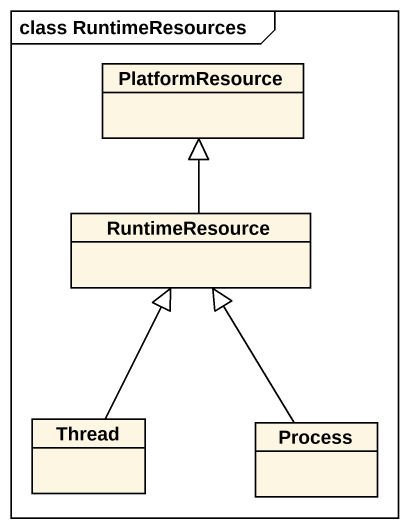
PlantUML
@startuml
mainframe class RuntimeResources
hide circle
hide empty members
class PlatformResource
class RuntimeResource
class Thread
class "Process" as Process_
RuntimeResource -up-|> PlatformResource
Thread -up-|> RuntimeResource
Process_ -up-|> RuntimeResource
@enduml
